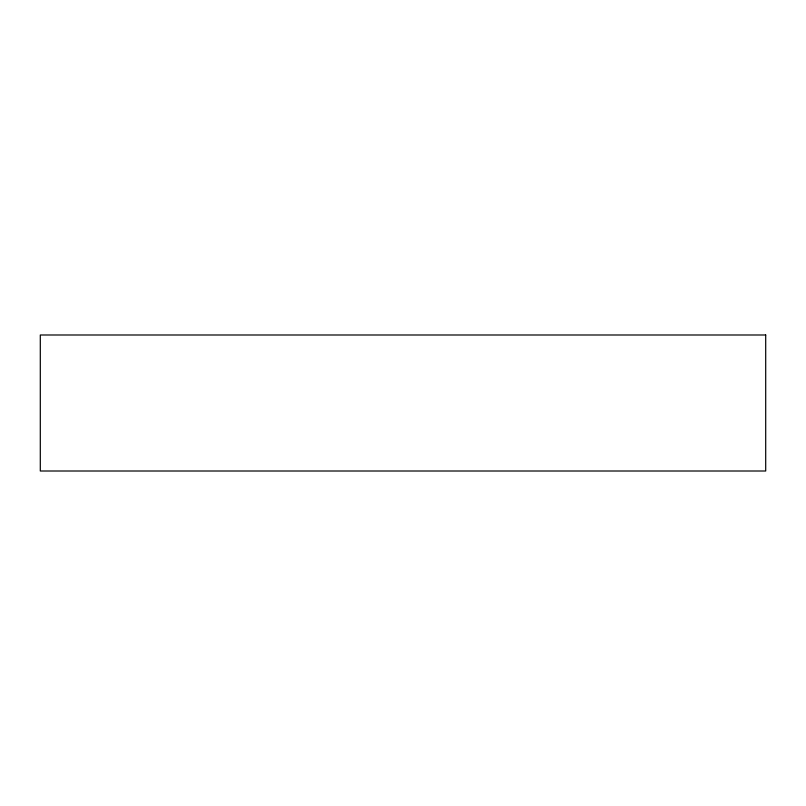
<?xml version="1.0" encoding="UTF-8"?>
<svg xmlns="http://www.w3.org/2000/svg" width="806" height="806" viewBox="0 0 806 806"><rect width="100%" height="100%" fill="white"/><g stroke="black" fill="none" stroke-linecap="round" stroke-linejoin="round"><path stroke-width="1.21" d="M765.7 334.994L40.3 334.994L40.3 471.006L765.7 471.006L765.7 334.994"/></g></svg>
